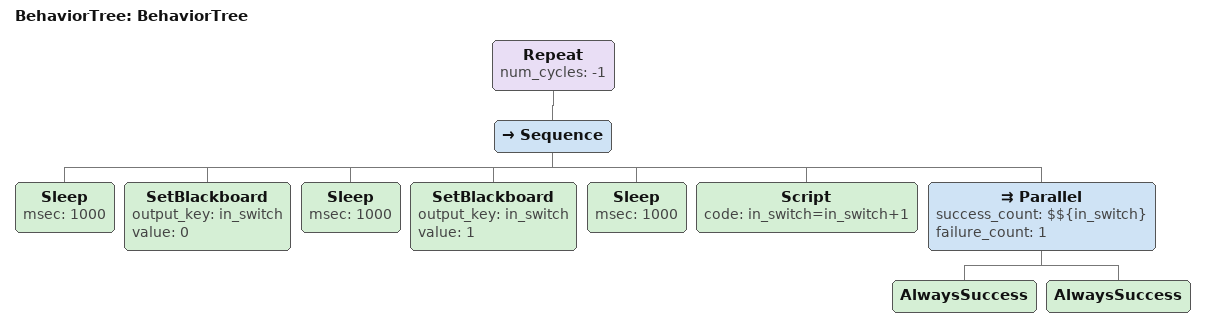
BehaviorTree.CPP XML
<?xml version="1.0"?>
<root BTCPP_format="4" main_tree_to_execute="BehaviorTree">
    <BehaviorTree ID="BehaviorTree">
        <Repeat num_cycles="-1">
            <Sequence>
                <Sleep msec="1000"/>
                <SetBlackboard output_key="in_switch" value="0"/>
                <Sleep msec="1000"/>
                <SetBlackboard output_key="in_switch" value="1"/>
                <Sleep msec="1000"/>
                <Script code="in_switch=in_switch+1"/>
                <Parallel success_count="$${in_switch}" failure_count="1">
                    <AlwaysSuccess/>
                    <AlwaysSuccess/>
                </Parallel>
            </Sequence>
        </Repeat>
    </BehaviorTree>
</root>
